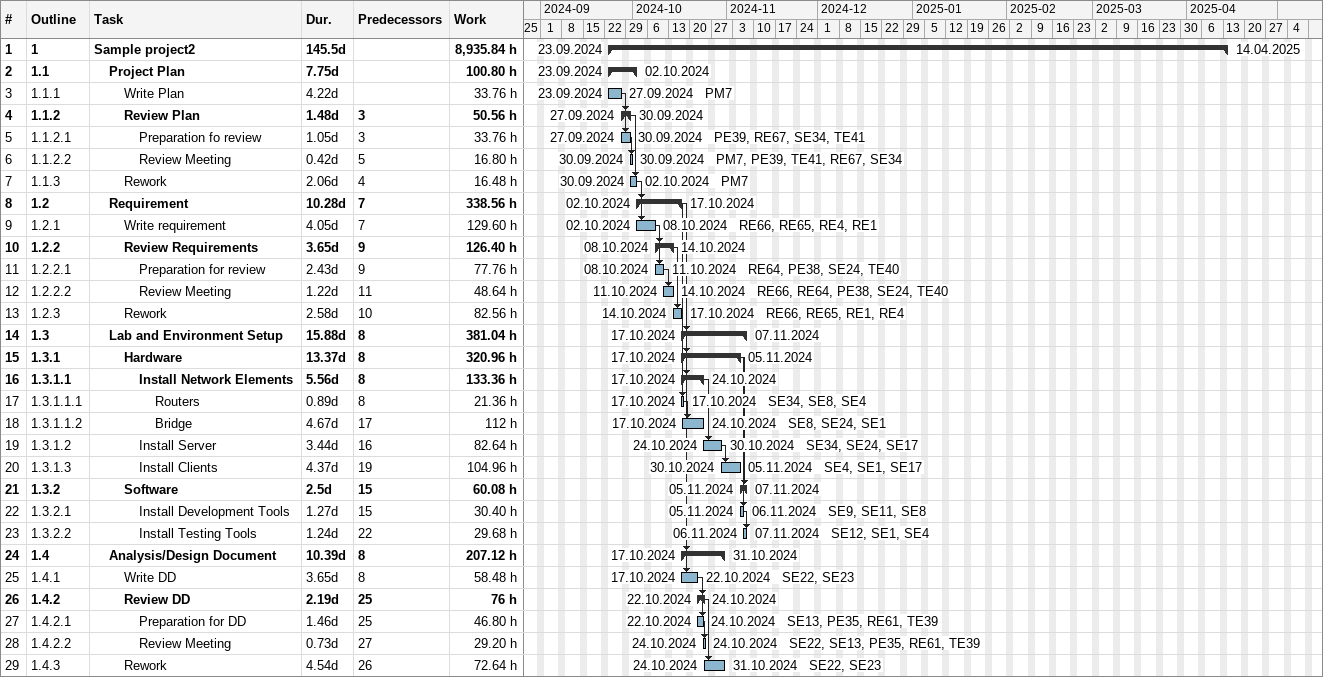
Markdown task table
| ID | WBS | Task | Duration | Start | Finish | Predecessors | Resources | Work (h) |
|---|---|---|---|---|---|---|---|---|
| 1 | 1 | **Sample project2** | 145.5d | 2024-09-23 | 2025-04-14 |  |  | 8935.84 |
| 2 | 1.1 | **Project Plan** | 7.75d | 2024-09-23 | 2024-10-02 |  |  | 100.80 |
| 3 | 1.1.1 | Write Plan | 4.22d | 2024-09-23 | 2024-09-27 |  | PM7 | 33.76 |
| 4 | 1.1.2 | **Review Plan** | 1.48d | 2024-09-27 | 2024-09-30 | 3 |  | 50.56 |
| 5 | 1.1.2.1 | Preparation fo review | 1.05d | 2024-09-27 | 2024-09-30 | 3 | PE39, RE67, SE34, TE41 | 33.76 |
| 6 | 1.1.2.2 | Review Meeting | 0.42d | 2024-09-30 | 2024-09-30 | 5 | PM7, PE39, TE41, RE67, SE34 | 16.80 |
| 7 | 1.1.3 | Rework | 2.06d | 2024-09-30 | 2024-10-02 | 4 | PM7 | 16.48 |
| 8 | 1.2 | **Requirement** | 10.28d | 2024-10-02 | 2024-10-17 | 7 |  | 338.56 |
| 9 | 1.2.1 | Write requirement | 4.05d | 2024-10-02 | 2024-10-08 | 7 | RE66, RE65, RE4, RE1 | 129.60 |
| 10 | 1.2.2 | **Review Requirements** | 3.65d | 2024-10-08 | 2024-10-14 | 9 |  | 126.40 |
| 11 | 1.2.2.1 | Preparation for review | 2.43d | 2024-10-08 | 2024-10-11 | 9 | RE64, PE38, SE24, TE40 | 77.76 |
| 12 | 1.2.2.2 | Review Meeting | 1.22d | 2024-10-11 | 2024-10-14 | 11 | RE66, RE64, PE38, SE24, TE40 | 48.64 |
| 13 | 1.2.3 | Rework | 2.58d | 2024-10-14 | 2024-10-17 | 10 | RE66, RE65, RE1, RE4 | 82.56 |
| 14 | 1.3 | **Lab and Environment Setup** | 15.88d | 2024-10-17 | 2024-11-07 | 8 |  | 381.04 |
| 15 | 1.3.1 | **Hardware** | 13.37d | 2024-10-17 | 2024-11-05 | 8 |  | 320.96 |
| 16 | 1.3.1.1 | **Install Network Elements** | 5.56d | 2024-10-17 | 2024-10-24 | 8 |  | 133.36 |
| 17 | 1.3.1.1.1 | Routers | 0.89d | 2024-10-17 | 2024-10-17 | 8 | SE34, SE8, SE4 | 21.36 |
| 18 | 1.3.1.1.2 | Bridge | 4.67d | 2024-10-17 | 2024-10-24 | 17 | SE8, SE24, SE1 | 112 |
| 19 | 1.3.1.2 | Install Server | 3.44d | 2024-10-24 | 2024-10-30 | 16 | SE34, SE24, SE17 | 82.64 |
| 20 | 1.3.1.3 | Install Clients | 4.37d | 2024-10-30 | 2024-11-05 | 19 | SE4, SE1, SE17 | 104.96 |
| 21 | 1.3.2 | **Software** | 2.5d | 2024-11-05 | 2024-11-07 | 15 |  | 60.08 |
| 22 | 1.3.2.1 | Install Development Tools | 1.27d | 2024-11-05 | 2024-11-06 | 15 | SE9, SE11, SE8 | 30.40 |
| 23 | 1.3.2.2 | Install Testing Tools | 1.24d | 2024-11-06 | 2024-11-07 | 22 | SE12, SE1, SE4 | 29.68 |
| 24 | 1.4 | **Analysis/Design Document** | 10.39d | 2024-10-17 | 2024-10-31 | 8 |  | 207.12 |
| 25 | 1.4.1 | Write DD | 3.65d | 2024-10-17 | 2024-10-22 | 8 | SE22, SE23 | 58.48 |
| 26 | 1.4.2 | **Review DD** | 2.19d | 2024-10-22 | 2024-10-24 | 25 |  | 76 |
| 27 | 1.4.2.1 | Preparation for DD | 1.46d | 2024-10-22 | 2024-10-24 | 25 | SE13, PE35, RE61, TE39 | 46.80 |
| 28 | 1.4.2.2 | Review Meeting | 0.73d | 2024-10-24 | 2024-10-24 | 27 | SE22, SE13, PE35, RE61, TE39 | 29.20 |
| 29 | 1.4.3 | Rework | 4.54d | 2024-10-24 | 2024-10-31 | 26 | SE22, SE23 | 72.64 |
